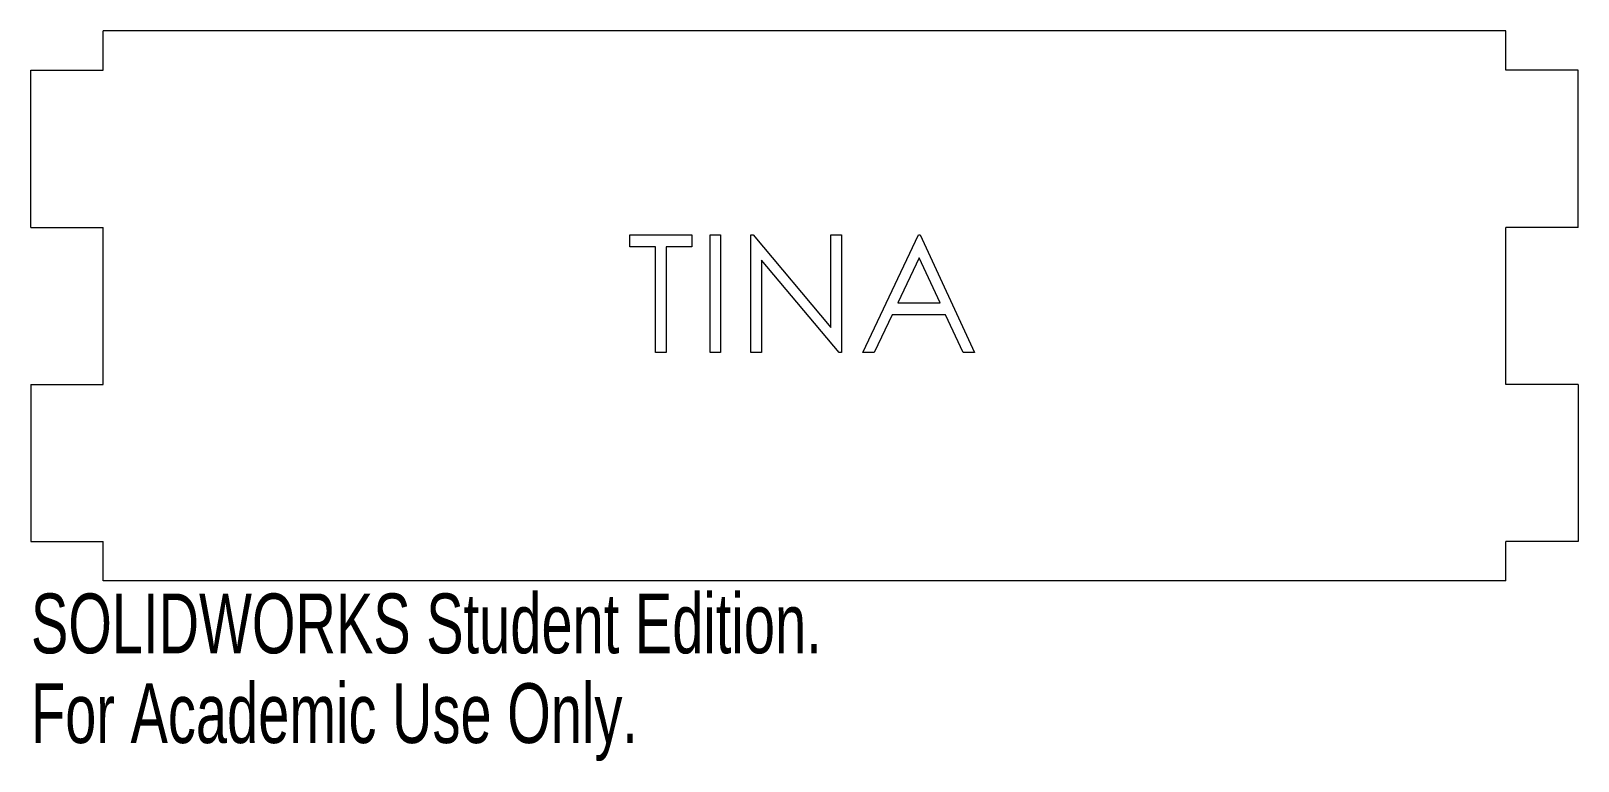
# Model space of a CAD drawing. Header units: inches. Extents: x -2.46 to 2.46, y -1.45 to 0.88.
import ezdxf

# ---------------------------------------------------------------- set-up
doc = ezdxf.new("R2010")
doc.units = ezdxf.units.IN
doc.header["$MEASUREMENT"] = 0
doc.styles.add('SLDTEXTSTYLE0', font='TXT', dxfattribs={"width": 0.7})

msp = doc.modelspace()

# ---------------------------------------------------------------- linework, layer by layer
at = {"color": 7, "linetype": 'Continuous', "lineweight": 15}
for p, q in [((-2.23, 0.75), (-2.23, 0.875)), ((2.23, 0.875), (-2.23, 0.875)), ((2.23, 0.75), (2.23, 0.875)), ((-2.46, 0.75), (-2.23, 0.75)), ((-2.46, 0.25), (-2.46, 0.75)), ((2.46, 0.75), (2.23, 0.75)), ((2.46, 0.25), (2.46, 0.75)), ((-2.46, 0.25), (-2.23, 0.25)), ((-2.23, -0.25), (-2.23, 0.25)), ((2.23, -0.25), (2.23, 0.25)), ((2.46, 0.25), (2.23, 0.25)), ((-0.5553, 0.1879), (-0.5553, 0.2263)), ((-0.5553, 0.2263), (-0.3582, 0.2263)), ((-0.3582, 0.2263), (-0.3582, 0.1879)), ((-0.3005, -0.1487), (-0.3005, 0.2263)), ((-0.3005, 0.2263), (-0.2668, 0.2263)), ((-0.2668, 0.2263), (-0.2668, -0.1487)), ((-0.1707, -0.1487), (-0.1707, 0.2263)), ((-0.1707, 0.2263), (-0.1636, 0.2263)), ((-0.1636, 0.2263), (0.0841, -0.0688)), ((0.0841, -0.0688), (0.0841, 0.2263)), ((0.0841, 0.2263), (0.1178, 0.2263)), ((0.1178, 0.2263), (0.1178, -0.1487)), ((0.1851, -0.1487), (0.363, 0.2263)), ((0.363, 0.2263), (0.3678, 0.2263)), ((0.3678, 0.2263), (0.5409, -0.1487)), ((-0.4736, 0.1879), (-0.5553, 0.1879)), ((-0.4736, -0.1487), (-0.4736, 0.1879)), ((-0.3582, 0.1879), (-0.4399, 0.1879)), ((-0.4399, 0.1879), (-0.4399, -0.1487)), ((0.365, 0.1533), (0.2971, 0.01)), ((0.4311, 0.01), (0.365, 0.1533)), ((-0.137, 0.1458), (-0.137, -0.1487)), ((0.1101, -0.1487), (-0.137, 0.1458)), ((0.2971, 0.01), (0.4311, 0.01)), ((0.2788, -0.0285), (0.2218, -0.1487)), ((0.4488, -0.0285), (0.2788, -0.0285)), ((0.5043, -0.1487), (0.4488, -0.0285)), ((-0.4399, -0.1487), (-0.4736, -0.1487)), ((-0.2668, -0.1487), (-0.3005, -0.1487)), ((-0.137, -0.1487), (-0.1707, -0.1487)), ((0.1178, -0.1487), (0.1101, -0.1487)), ((0.2218, -0.1487), (0.1851, -0.1487)), ((0.5409, -0.1487), (0.5043, -0.1487)), ((-2.46, -0.25), (-2.23, -0.25)), ((-2.46, -0.25), (-2.46, -0.75)), ((2.46, -0.25), (2.23, -0.25)), ((2.46, -0.25), (2.46, -0.75)), ((-2.46, -0.75), (-2.23, -0.75)), ((-2.23, -0.875), (-2.23, -0.75)), ((2.23, -0.875), (2.23, -0.75)), ((2.46, -0.75), (2.23, -0.75)), ((2.23, -0.875), (-2.23, -0.875))]:
    msp.add_line(p, q, dxfattribs=at)

# ---------------------------------------------------------------- texts
at = {"color": 7, "linetype": 'Continuous', "char_height": 0.1903, "attachment_point": 1, "style": 'SLDTEXTSTYLE0'}
for s, insert in [('SOLIDWORKS Student Edition.', (-2.46, -0.9151)), ('For Academic Use Only.', (-2.46, -1.2006))]:
    msp.add_mtext(s, dxfattribs=dict(at, insert=insert))

doc.saveas('drawing.dxf')
